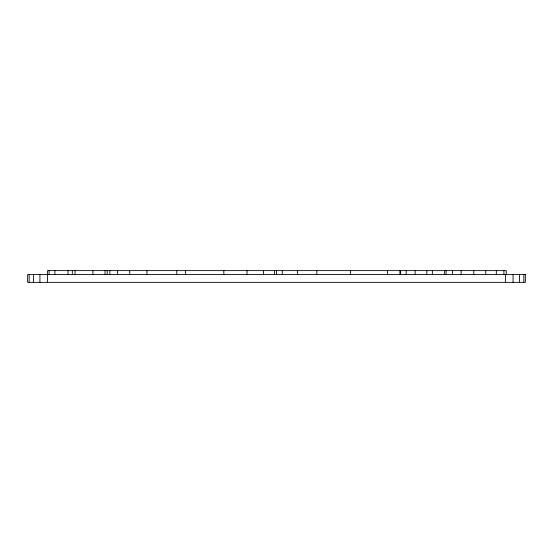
<?xml version="1.0" encoding="UTF-8"?>
<svg xmlns="http://www.w3.org/2000/svg" width="553" height="553" viewBox="0 0 553 553"><rect width="100%" height="100%" fill="white"/><g stroke="black" fill="none" stroke-linecap="round" stroke-linejoin="round"><path stroke-width="0.83" d="M523.836 274.544L523.836 282.376M519.516 274.544L519.516 282.376M513.06 274.544L513.06 282.376M506.278 274.544L506.278 270.624L47.586 270.624L47.558 282.376M505.442 274.544L505.442 282.376M503.914 270.624L503.914 274.544M496.324 270.624L496.324 274.544M485.721 270.624L485.721 274.544M473.79 270.624L473.79 274.544M461.133 270.624L461.133 274.544M452.527 270.624L452.527 274.544M446.057 270.624L446.057 274.544M444.425 270.624L444.425 274.544M432.349 270.624L432.349 274.544M426.798 270.624L426.798 274.544M415.172 270.624L415.172 274.544M406.206 270.624L406.206 274.544M400.635 270.624L400.635 274.544M399.909 270.624L399.909 274.544M387.48 270.624L387.48 274.544M350.478 270.624L350.478 274.544M316.814 270.624L316.814 274.544M297.514 270.624L297.514 274.544M282.293 270.624L282.293 274.544M276.5 270.624L276.5 274.544M274.53 270.624L274.53 274.544M263.525 270.624L263.525 274.544M247.025 270.624L247.025 274.544M223.827 270.624L223.827 274.544M185.49 270.624L185.49 274.544M176.773 270.624L176.773 274.544M146.925 270.624L146.925 274.544M129.699 270.624L129.699 274.544M117.43 270.624L117.43 274.544M109.888 270.624L109.888 274.544M107.213 270.624L107.213 274.544M105.022 270.624L105.022 274.544M92.897 270.624L92.897 274.544M75.028 270.624L75.028 274.544M72.312 270.624L72.312 274.544M68.005 270.624L68.005 274.544M54.878 270.624L54.878 274.544M49.079 270.624L49.079 274.544M39.94 274.544L39.94 282.376M33.484 274.544L33.484 282.376M29.164 274.544L29.164 282.376M525.35 274.544L27.65 274.544L27.65 282.376L525.35 282.376L525.35 274.544"/></g></svg>
